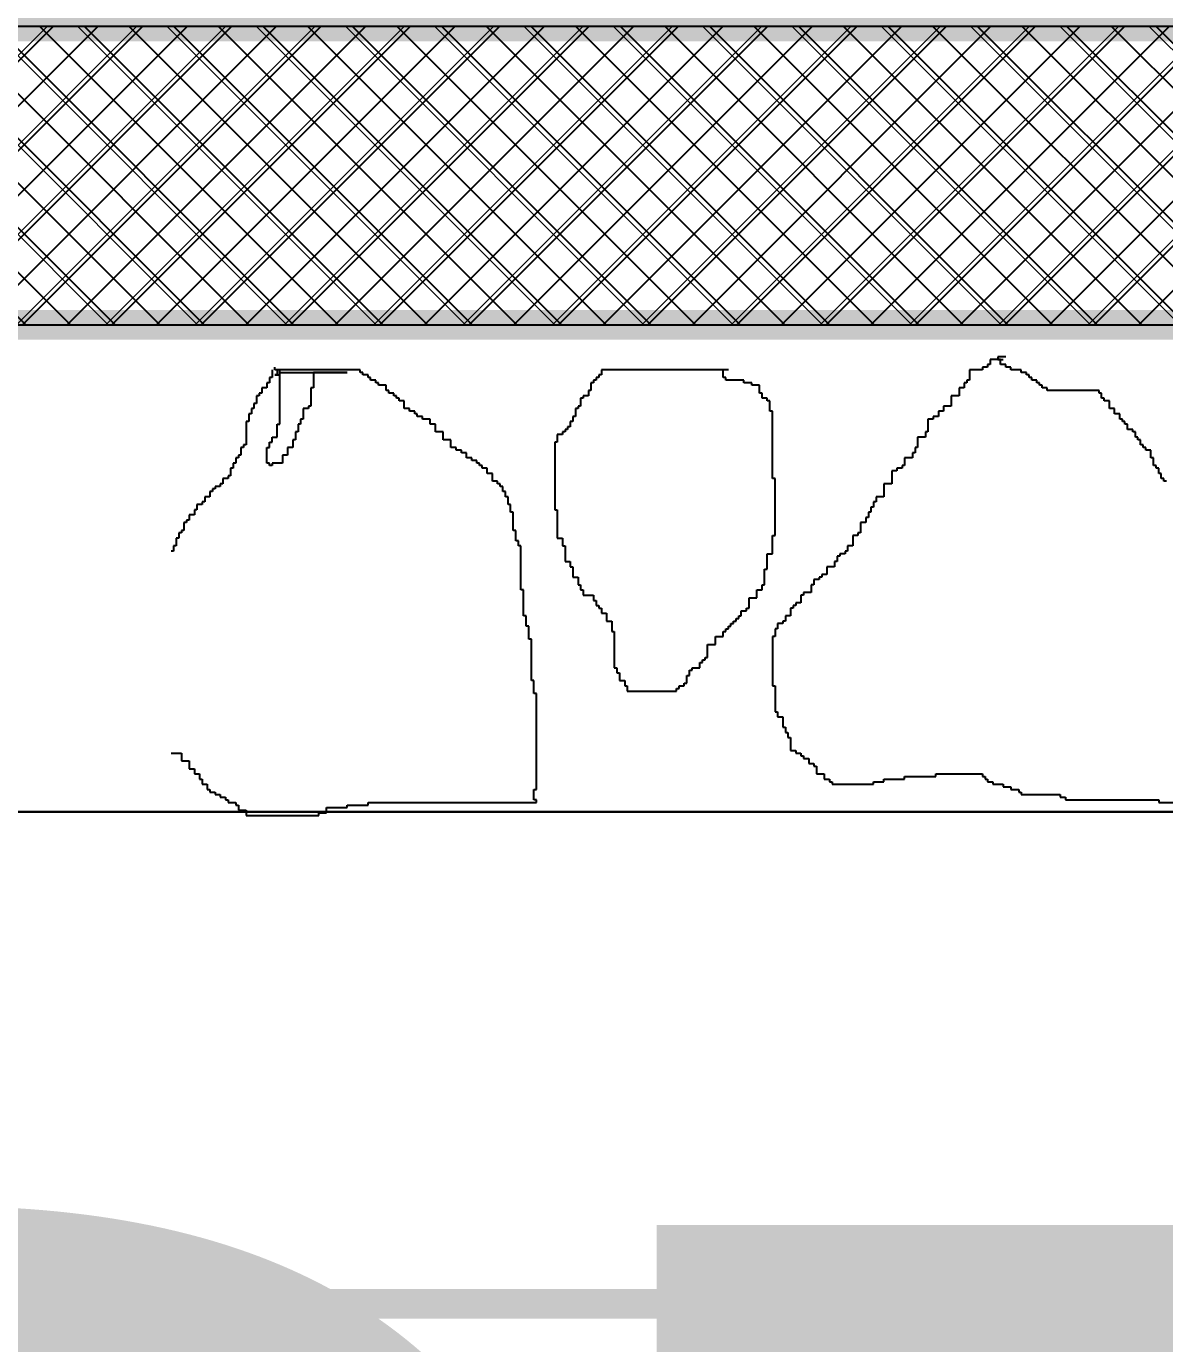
# Model space of a CAD drawing. Extents: x 250879 to 348495, y -51522 to -9360.
# Drawn here: x 290029.5 to 290144, y -50780.6 to -50648.2 of the extents above; entities that cross this region are included whole.
import ezdxf

# ---------------------------------------------------------------- set-up
doc = ezdxf.new("R2010")
doc.units = 0
doc.layers.add('AXIS', color=1, linetype='CONTINUOUS')
doc.layers.add('WALL', color=7, linetype='CONTINUOUS')
doc.layers.add('VIS', color=8, linetype='CONTINUOUS', lineweight=18)
doc.styles.add('VITA', font='vinet.ttf')

msp = doc.modelspace()

# ---------------------------------------------------------------- hatches: boundary and pattern name
at = {"layer": 'AXIS'}
h = msp.add_hatch(dxfattribs=at)
h.set_pattern_fill('ANSI37', color=256, style=0)
h.set_pattern_definition([(45, (19207.2062, -24231.1652), (-2.24506403, 2.24506403), []), (135, (19207.2062, -24231.1652), (-2.24506403, -2.24506403), [])])
h.paths.add_polyline_path([(289238.58209, -50648.17295), (289238.58209, -50678.17295), (292232.78876, -50678.17295), (292232.78876, -50648.17295)])
at = {"layer": 'VIS', "ltscale": 0.0001}
h = msp.add_hatch(dxfattribs=at)
h.set_pattern_fill('ANSI37', color=256, scale=2, style=0)
h.set_pattern_definition([(45, (-59931.947, -30867.618), (-4.49012806, 4.49012806), []), (135, (-59931.947, -30867.618), (-4.49012806, -4.49012806), [])])
h.paths.add_polyline_path([(289925.61417, -50648.17295), (289863.48237, -50648.17295), (289863.48237, -50653.17295), (289925.61417, -50653.17295)], flags=17)
h.paths.add_polyline_path([(289863.48237, -50648.17295), (289858.48237, -50648.17295), (289858.48237, -50653.17295), (289863.48237, -50653.17295)], flags=17)
h.paths.add_polyline_path([(289858.48237, -50648.17295), (289808.15299, -50648.17295), (289808.15299, -50653.17295), (289858.48237, -50653.17295)])
h.paths.add_polyline_path([(290333.15299, -50678.17295), (290333.15299, -50648.17295), (290008.15299, -50648.17295), (290008.15299, -50678.17295)])
h.paths.add_polyline_path([(289840.34726, -50653.17295), (289840.34726, -50678.17295), (290008.15299, -50678.17295), (290008.15299, -50648.17295), (289925.61417, -50648.17295), (289925.61417, -50653.17295)])

# ---------------------------------------------------------------- linework, layer by layer
at = {"layer": 'WALL', "linetype": 'Continuous'}
for p, q in [((292217.78876, -50648.17295), (289092.2533, -50648.17295)), ((290126.43195, -50682.17677), (290126.17191, -50682.17677)), ((290126.17191, -50682.17677), (290126.17191, -50682.43724)), ((290127.214, -50681.65584), (290126.43195, -50681.65584)), ((290126.43195, -50681.65584), (290126.43195, -50682.17677)), ((290127.99605, -50681.39537), (290127.214, -50681.39537)), ((290127.214, -50681.39537), (290127.214, -50681.65584)), ((290127.475, -50681.65584), (290127.214, -50681.65584)), ((290127.214, -50681.65584), (290127.736, -50681.65584)), ((290127.475, -50682.17677), (290127.475, -50681.65584)), ((290127.99605, -50682.17677), (290127.475, -50682.17677)), ((290127.99605, -50682.43724), (290127.99605, -50682.17677)), ((290054.2157, -50683.47912), (290053.9547, -50683.47912)), ((290053.9547, -50683.47912), (290053.9547, -50684.00006)), ((290054.2157, -50682.69771), (290054.2157, -50683.47912)), ((290054.47575, -50682.69771), (290054.47575, -50682.43724)), ((290054.99775, -50682.69771), (290054.47575, -50682.69771)), ((290054.73675, -50683.21865), (290054.47575, -50683.21865)), ((290054.47575, -50683.21865), (290054.99775, -50683.21865)), ((290063.07925, -50682.69771), (290054.73675, -50682.69771)), ((290054.73675, -50682.69771), (290054.73675, -50683.21865)), ((290054.99775, -50688.1666), (290054.99775, -50682.69771)), ((290054.99775, -50683.21865), (290054.99775, -50682.95818)), ((290054.99775, -50682.95818), (290061.77615, -50682.95818)), ((290061.77615, -50682.95818), (290058.38695, -50682.95818)), ((290058.38695, -50682.95818), (290058.38695, -50684.521)), ((290063.07925, -50682.95818), (290063.07925, -50682.69771)), ((290063.34025, -50682.95818), (290063.07925, -50682.95818)), ((290063.34025, -50683.21865), (290063.34025, -50682.95818)), ((290063.8613, -50683.21865), (290063.34025, -50683.21865)), ((290063.8613, -50683.47912), (290063.8613, -50683.21865)), ((290064.1223, -50683.47912), (290063.8613, -50683.47912)), ((290064.1223, -50683.73959), (290064.1223, -50683.47912)), ((290087.06465, -50683.47912), (290086.80461, -50683.47912)), ((290086.80461, -50683.47912), (290086.80461, -50683.73959)), ((290087.32565, -50683.21865), (290087.06465, -50683.21865)), ((290087.06465, -50683.21865), (290087.06465, -50683.47912)), ((290100.1004, -50682.69771), (290087.32565, -50682.69771)), ((290087.32565, -50682.69771), (290087.32565, -50683.21865)), ((290099.57936, -50683.47912), (290099.57936, -50682.69771)), ((290099.8394, -50683.47912), (290099.57936, -50683.47912)), ((290099.8394, -50683.73959), (290099.8394, -50683.47912)), ((290125.6499, -50682.69771), (290124.3468, -50682.69771)), ((290124.3468, -50682.69771), (290124.3468, -50683.73959)), ((290126.17191, -50682.43724), (290125.6499, -50682.43724)), ((290125.6499, -50682.43724), (290125.6499, -50682.69771)), ((290128.51805, -50682.43724), (290127.99605, -50682.43724)), ((290128.51805, -50682.69771), (290128.51805, -50682.43724)), ((290129.56111, -50682.69771), (290128.51805, -50682.69771)), ((290129.56111, -50682.95818), (290129.56111, -50682.69771)), ((290130.08215, -50682.95818), (290129.56111, -50682.95818)), ((290130.08215, -50683.21865), (290130.08215, -50682.95818)), ((290130.34316, -50683.21865), (290130.08215, -50683.21865)), ((290130.34316, -50683.47912), (290130.34316, -50683.21865)), ((290130.6032, -50683.47912), (290130.34316, -50683.47912)), ((290130.6032, -50683.73959), (290130.6032, -50683.47912)), ((290053.6937, -50684.521), (290053.17265, -50684.521)), ((290053.17265, -50684.521), (290053.17265, -50685.04145)), ((290053.9547, -50684.00006), (290053.6937, -50684.00006)), ((290053.6937, -50684.00006), (290053.6937, -50684.521)), ((290058.38695, -50684.521), (290058.12595, -50684.521)), ((290058.12595, -50684.521), (290058.12595, -50686.3438)), ((290064.64335, -50683.73959), (290064.1223, -50683.73959)), ((290064.64335, -50684.00006), (290064.64335, -50683.73959)), ((290064.90435, -50684.00006), (290064.64335, -50684.00006)), ((290064.90435, -50684.26053), (290064.90435, -50684.00006)), ((290065.6864, -50684.26053), (290064.90435, -50684.26053)), ((290065.6864, -50684.78098), (290065.6864, -50684.26053)), ((290065.9474, -50684.78098), (290065.6864, -50684.78098)), ((290065.9474, -50685.04145), (290065.9474, -50684.78098)), ((290086.2826, -50684.78098), (290086.0216, -50684.78098)), ((290086.0216, -50684.78098), (290086.0216, -50685.30192)), ((290086.5436, -50684.00006), (290086.2826, -50684.00006)), ((290086.2826, -50684.00006), (290086.2826, -50684.78098)), ((290086.80461, -50683.73959), (290086.5436, -50683.73959)), ((290086.5436, -50683.73959), (290086.5436, -50684.00006)), ((290101.6645, -50683.73959), (290099.8394, -50683.73959)), ((290101.6645, -50684.00006), (290101.6645, -50683.73959)), ((290102.44655, -50684.00006), (290101.6645, -50684.00006)), ((290102.44655, -50684.26053), (290102.44655, -50684.00006)), ((290103.2286, -50684.26053), (290102.44655, -50684.26053)), ((290103.2286, -50685.04145), (290103.2286, -50684.26053)), ((290123.8248, -50684.521), (290123.30375, -50684.521)), ((290123.30375, -50684.521), (290123.30375, -50685.30192)), ((290124.0858, -50684.00006), (290123.8248, -50684.00006)), ((290123.8248, -50684.00006), (290123.8248, -50684.521)), ((290124.3468, -50683.73959), (290124.0858, -50683.73959)), ((290124.0858, -50683.73959), (290124.0858, -50684.00006)), ((290131.1252, -50683.73959), (290130.6032, -50683.73959)), ((290131.1252, -50684.00006), (290131.1252, -50683.73959)), ((290131.38525, -50684.00006), (290131.1252, -50684.00006)), ((290131.38525, -50684.26053), (290131.38525, -50684.00006)), ((290131.64625, -50684.26053), (290131.38525, -50684.26053)), ((290131.64625, -50684.521), (290131.64625, -50684.26053)), ((290132.16826, -50684.521), (290131.64625, -50684.521)), ((290132.16826, -50684.78098), (290132.16826, -50684.521)), ((290137.3816, -50684.78098), (290132.16826, -50684.78098)), ((290137.3816, -50685.04145), (290137.3816, -50684.78098)), ((290052.65065, -50686.08333), (290052.3906, -50686.08333)), ((290052.3906, -50686.08333), (290052.3906, -50686.60427)), ((290052.91165, -50685.30192), (290052.65065, -50685.30192)), ((290052.65065, -50685.30192), (290052.65065, -50686.08333)), ((290053.17265, -50685.04145), (290052.91165, -50685.04145)), ((290052.91165, -50685.04145), (290052.91165, -50685.30192)), ((290066.46845, -50685.04145), (290065.9474, -50685.04145)), ((290066.46845, -50685.30192), (290066.46845, -50685.04145)), ((290066.72945, -50685.30192), (290066.46845, -50685.30192)), ((290066.72945, -50685.56239), (290066.72945, -50685.30192)), ((290066.99045, -50685.56239), (290066.72945, -50685.56239)), ((290066.99045, -50685.82286), (290066.99045, -50685.56239)), ((290067.5115, -50685.82286), (290066.99045, -50685.82286)), ((290067.5115, -50686.60427), (290067.5115, -50685.82286)), ((290085.50055, -50685.56239), (290085.23955, -50685.56239)), ((290085.23955, -50685.56239), (290085.23955, -50686.3438)), ((290086.0216, -50685.30192), (290085.50055, -50685.30192)), ((290085.50055, -50685.30192), (290085.50055, -50685.56239)), ((290103.4896, -50685.04145), (290103.2286, -50685.04145)), ((290103.4896, -50685.56239), (290103.4896, -50685.04145)), ((290104.01065, -50685.56239), (290103.4896, -50685.56239)), ((290104.01065, -50685.82286), (290104.01065, -50685.56239)), ((290104.27165, -50685.82286), (290104.01065, -50685.82286)), ((290104.27165, -50686.86474), (290104.27165, -50685.82286)), ((290123.30375, -50685.30192), (290122.5217, -50685.30192)), ((290122.5217, -50685.30192), (290122.5217, -50686.3438)), ((290137.6426, -50685.04145), (290137.3816, -50685.04145)), ((290137.6426, -50685.56239), (290137.6426, -50685.04145)), ((290137.9036, -50685.56239), (290137.6426, -50685.56239)), ((290137.9036, -50685.82286), (290137.9036, -50685.56239)), ((290138.42465, -50685.82286), (290137.9036, -50685.82286)), ((290138.42465, -50686.60427), (290138.42465, -50685.82286)), ((290052.1296, -50687.12521), (290051.8686, -50687.12521)), ((290051.8686, -50687.12521), (290051.8686, -50687.90662)), ((290052.3906, -50686.60427), (290052.1296, -50686.60427)), ((290052.1296, -50686.60427), (290052.1296, -50687.12521)), ((290057.86495, -50686.60427), (290057.3439, -50686.60427)), ((290057.3439, -50686.60427), (290057.3439, -50687.64615)), ((290058.12595, -50686.3438), (290057.86495, -50686.3438)), ((290057.86495, -50686.3438), (290057.86495, -50686.60427)), ((290068.03255, -50686.60427), (290067.5115, -50686.60427)), ((290068.03255, -50686.86474), (290068.03255, -50686.60427)), ((290068.55455, -50686.86474), (290068.03255, -50686.86474)), ((290068.55455, -50687.12521), (290068.55455, -50686.86474)), ((290068.81556, -50687.12521), (290068.55455, -50687.12521)), ((290068.81556, -50687.38568), (290068.81556, -50687.12521)), ((290069.3366, -50687.38568), (290068.81556, -50687.38568)), ((290069.3366, -50687.64615), (290069.3366, -50687.38568)), ((290084.7185, -50687.38568), (290084.4575, -50687.38568)), ((290084.4575, -50687.38568), (290084.4575, -50687.90662)), ((290084.9795, -50686.60427), (290084.7185, -50686.60427)), ((290084.7185, -50686.60427), (290084.7185, -50687.38568)), ((290085.23955, -50686.3438), (290084.9795, -50686.3438)), ((290084.9795, -50686.3438), (290084.9795, -50686.60427)), ((290104.53265, -50686.86474), (290104.27165, -50686.86474)), ((290104.53265, -50693.63598), (290104.53265, -50686.86474)), ((290121.21765, -50687.38568), (290120.6966, -50687.38568)), ((290120.6966, -50687.38568), (290120.6966, -50687.64615)), ((290121.73965, -50686.86474), (290121.21765, -50686.86474)), ((290121.21765, -50686.86474), (290121.21765, -50687.38568)), ((290122.5217, -50686.3438), (290121.73965, -50686.3438)), ((290121.73965, -50686.3438), (290121.73965, -50686.86474)), ((290138.94666, -50686.60427), (290138.42465, -50686.60427)), ((290138.94666, -50687.12521), (290138.94666, -50686.60427)), ((290139.4677, -50687.12521), (290138.94666, -50687.12521)), ((290139.4677, -50687.64615), (290139.4677, -50687.12521)), ((290051.8686, -50687.90662), (290051.60855, -50687.90662)), ((290051.60855, -50687.90662), (290051.60855, -50690.25036)), ((290054.73675, -50689.46895), (290054.73675, -50688.1666)), ((290054.73675, -50688.1666), (290054.99775, -50688.1666)), ((290057.0829, -50688.1666), (290056.82285, -50688.1666)), ((290056.82285, -50688.1666), (290056.82285, -50688.94801)), ((290057.3439, -50687.64615), (290057.0829, -50687.64615)), ((290057.0829, -50687.64615), (290057.0829, -50688.1666)), ((290070.11865, -50687.64615), (290069.3366, -50687.64615)), ((290070.11865, -50688.1666), (290070.11865, -50687.64615)), ((290070.6397, -50688.1666), (290070.11865, -50688.1666)), ((290070.6397, -50688.94801), (290070.6397, -50688.1666)), ((290083.93645, -50688.68754), (290083.67545, -50688.68754)), ((290083.67545, -50688.68754), (290083.67545, -50688.94801)), ((290084.19746, -50688.42707), (290083.93645, -50688.42707)), ((290083.93645, -50688.42707), (290083.93645, -50688.68754)), ((290084.4575, -50687.90662), (290084.19746, -50687.90662)), ((290084.19746, -50687.90662), (290084.19746, -50688.42707)), ((290120.6966, -50687.64615), (290120.17556, -50687.64615)), ((290120.17556, -50687.64615), (290120.17556, -50688.94801)), ((290139.7287, -50687.64615), (290139.4677, -50687.64615)), ((290139.7287, -50687.90662), (290139.7287, -50687.64615)), ((290139.98875, -50687.90662), (290139.7287, -50687.90662)), ((290139.98875, -50688.1666), (290139.98875, -50687.90662)), ((290140.24975, -50688.1666), (290139.98875, -50688.1666)), ((290140.24975, -50688.68754), (290140.24975, -50688.1666)), ((290140.7708, -50688.68754), (290140.24975, -50688.68754)), ((290140.7708, -50688.94801), (290140.7708, -50688.68754)), ((290053.9547, -50690.51083), (290053.9547, -50689.98989)), ((290053.9547, -50689.98989), (290054.2157, -50689.98989)), ((290054.2157, -50689.98989), (290054.2157, -50689.46895)), ((290054.2157, -50689.46895), (290054.73675, -50689.46895)), ((290056.56185, -50689.72942), (290056.30085, -50689.72942)), ((290056.30085, -50689.72942), (290056.30085, -50690.51083)), ((290056.82285, -50688.94801), (290056.56185, -50688.94801)), ((290056.56185, -50688.94801), (290056.56185, -50689.72942)), ((290071.42175, -50688.94801), (290070.6397, -50688.94801)), ((290071.42175, -50689.72942), (290071.42175, -50688.94801)), ((290072.20475, -50689.72942), (290071.42175, -50689.72942)), ((290072.20475, -50690.51083), (290072.20475, -50689.72942)), ((290082.8934, -50689.98989), (290082.6324, -50689.98989)), ((290082.6324, -50689.98989), (290082.6324, -50696.76113)), ((290083.41445, -50689.20848), (290082.8934, -50689.20848)), ((290082.8934, -50689.20848), (290082.8934, -50689.98989)), ((290083.67545, -50688.94801), (290083.41445, -50688.94801)), ((290083.41445, -50688.94801), (290083.41445, -50689.20848)), ((290119.91455, -50689.46895), (290119.1325, -50689.46895)), ((290119.1325, -50689.46895), (290119.1325, -50690.51083)), ((290120.17556, -50688.94801), (290119.91455, -50688.94801)), ((290119.91455, -50688.94801), (290119.91455, -50689.46895)), ((290141.0318, -50688.94801), (290140.7708, -50688.94801)), ((290141.0318, -50689.46895), (290141.0318, -50688.94801)), ((290141.2928, -50689.46895), (290141.0318, -50689.46895)), ((290141.2928, -50689.72942), (290141.2928, -50689.46895)), ((290141.55381, -50689.72942), (290141.2928, -50689.72942)), ((290141.55381, -50690.25036), (290141.55381, -50689.72942)), ((290050.8265, -50691.55222), (290050.5655, -50691.55222)), ((290050.5655, -50691.55222), (290050.5655, -50692.07316)), ((290051.08655, -50691.29224), (290050.8265, -50691.29224)), ((290050.8265, -50691.29224), (290050.8265, -50691.55222)), ((290051.34755, -50690.51083), (290051.08655, -50690.51083)), ((290051.08655, -50690.51083), (290051.08655, -50691.29224)), ((290051.60855, -50690.25036), (290051.34755, -50690.25036)), ((290051.34755, -50690.25036), (290051.34755, -50690.51083)), ((290053.6937, -50692.07316), (290053.6937, -50690.51083)), ((290053.6937, -50690.51083), (290053.9547, -50690.51083)), ((290055.7798, -50691.29224), (290055.2578, -50691.29224)), ((290055.2578, -50691.29224), (290055.2578, -50692.07316)), ((290056.30085, -50690.51083), (290055.7798, -50690.51083)), ((290055.7798, -50690.51083), (290055.7798, -50691.29224)), ((290072.7258, -50690.51083), (290072.20475, -50690.51083)), ((290072.7258, -50690.7713), (290072.7258, -50690.51083)), ((290073.24685, -50690.7713), (290072.7258, -50690.7713)), ((290073.24685, -50691.03177), (290073.24685, -50690.7713)), ((290073.76885, -50691.03177), (290073.24685, -50691.03177)), ((290073.76885, -50691.55222), (290073.76885, -50691.03177)), ((290074.2899, -50691.55222), (290073.76885, -50691.55222)), ((290074.2899, -50691.81269), (290074.2899, -50691.55222)), ((290118.6105, -50691.55222), (290117.82845, -50691.55222)), ((290117.82845, -50691.55222), (290117.82845, -50692.33363)), ((290118.8715, -50691.03177), (290118.6105, -50691.03177)), ((290118.6105, -50691.03177), (290118.6105, -50691.55222)), ((290119.1325, -50690.51083), (290118.8715, -50690.51083)), ((290118.8715, -50690.51083), (290118.8715, -50691.03177)), ((290141.81385, -50690.25036), (290141.55381, -50690.25036)), ((290141.81385, -50690.51083), (290141.81385, -50690.25036)), ((290142.07485, -50690.51083), (290141.81385, -50690.51083)), ((290142.07485, -50690.7713), (290142.07485, -50690.51083)), ((290142.5959, -50690.7713), (290142.07485, -50690.7713)), ((290142.5959, -50691.55222), (290142.5959, -50690.7713)), ((290142.8569, -50691.55222), (290142.5959, -50691.55222)), ((290142.8569, -50692.33363), (290142.8569, -50691.55222)), ((290050.3045, -50692.5941), (290050.0435, -50692.5941)), ((290050.0435, -50692.5941), (290050.0435, -50693.37551)), ((290050.5655, -50692.07316), (290050.3045, -50692.07316)), ((290050.3045, -50692.07316), (290050.3045, -50692.5941)), ((290053.9547, -50692.07316), (290053.6937, -50692.07316)), ((290053.9547, -50692.33363), (290053.9547, -50692.07316)), ((290054.2157, -50692.33363), (290053.9547, -50692.33363)), ((290055.2578, -50692.07316), (290054.2157, -50692.07316)), ((290054.2157, -50692.07316), (290054.2157, -50692.33363)), ((290074.81191, -50691.81269), (290074.2899, -50691.81269)), ((290074.81191, -50692.07316), (290074.81191, -50691.81269)), ((290075.07195, -50692.07316), (290074.81191, -50692.07316)), ((290075.07195, -50692.33363), (290075.07195, -50692.07316)), ((290075.33295, -50692.33363), (290075.07195, -50692.33363)), ((290075.33295, -50692.5941), (290075.33295, -50692.33363)), ((290075.854, -50692.5941), (290075.33295, -50692.5941)), ((290075.854, -50693.11504), (290075.854, -50692.5941)), ((290117.0464, -50692.85457), (290116.52535, -50692.85457)), ((290116.52535, -50692.85457), (290116.52535, -50694.15692)), ((290117.56841, -50692.5941), (290117.0464, -50692.5941)), ((290117.0464, -50692.5941), (290117.0464, -50692.85457)), ((290117.82845, -50692.33363), (290117.56841, -50692.33363)), ((290117.56841, -50692.33363), (290117.56841, -50692.5941)), ((290143.1179, -50692.33363), (290142.8569, -50692.33363)), ((290143.1179, -50692.5941), (290143.1179, -50692.33363)), ((290143.37795, -50692.5941), (290143.1179, -50692.5941)), ((290143.37795, -50693.11504), (290143.37795, -50692.5941)), ((290049.26145, -50694.15692), (290049.0014, -50694.15692)), ((290049.0014, -50694.15692), (290049.0014, -50694.41738)), ((290049.78345, -50693.63598), (290049.26145, -50693.63598)), ((290049.26145, -50693.63598), (290049.26145, -50694.15692)), ((290050.0435, -50693.37551), (290049.78345, -50693.37551)), ((290049.78345, -50693.37551), (290049.78345, -50693.63598)), ((290076.376, -50693.11504), (290075.854, -50693.11504)), ((290076.376, -50693.89645), (290076.376, -50693.11504)), ((290076.89705, -50693.89645), (290076.376, -50693.89645)), ((290076.89705, -50694.15692), (290076.89705, -50693.89645)), ((290077.15805, -50694.15692), (290076.89705, -50694.15692)), ((290077.15805, -50694.41738), (290077.15805, -50694.15692)), ((290104.7927, -50693.63598), (290104.53265, -50693.63598)), ((290104.7927, -50699.36533), (290104.7927, -50693.63598)), ((290116.52535, -50694.15692), (290115.7433, -50694.15692)), ((290115.7433, -50694.15692), (290115.7433, -50695.45878)), ((290143.63895, -50693.11504), (290143.37795, -50693.11504)), ((290143.63895, -50693.63598), (290143.63895, -50693.11504)), ((290143.89995, -50693.63598), (290143.63895, -50693.63598)), ((290143.89995, -50693.89645), (290143.89995, -50693.63598)), ((290144.16096, -50693.89645), (290143.89995, -50693.89645)), ((290047.95835, -50695.45878), (290047.43635, -50695.45878)), ((290047.43635, -50695.45878), (290047.43635, -50695.97972)), ((290048.21935, -50694.93784), (290047.95835, -50694.93784)), ((290047.95835, -50694.93784), (290047.95835, -50695.45878)), ((290048.4794, -50694.67785), (290048.21935, -50694.67785)), ((290048.21935, -50694.67785), (290048.21935, -50694.93784)), ((290049.0014, -50694.41738), (290048.4794, -50694.41738)), ((290048.4794, -50694.41738), (290048.4794, -50694.67785)), ((290077.4181, -50694.41738), (290077.15805, -50694.41738)), ((290077.4181, -50694.93784), (290077.4181, -50694.41738)), ((290077.6791, -50694.93784), (290077.4181, -50694.93784)), ((290077.6791, -50695.45878), (290077.6791, -50694.93784)), ((290077.9401, -50695.45878), (290077.6791, -50695.45878)), ((290077.9401, -50696.24019), (290077.9401, -50695.45878)), ((290115.7433, -50695.45878), (290114.96126, -50695.45878)), ((290114.96126, -50695.45878), (290114.96126, -50695.97972)), ((290046.6543, -50696.76113), (290046.39425, -50696.76113)), ((290046.39425, -50696.76113), (290046.39425, -50697.28206)), ((290047.1763, -50696.24019), (290046.6543, -50696.24019)), ((290046.6543, -50696.24019), (290046.6543, -50696.76113)), ((290047.43635, -50695.97972), (290047.1763, -50695.97972)), ((290047.1763, -50695.97972), (290047.1763, -50696.24019)), ((290078.2011, -50696.24019), (290077.9401, -50696.24019)), ((290078.2011, -50697.02159), (290078.2011, -50696.24019)), ((290082.6324, -50696.76113), (290082.8934, -50696.76113)), ((290082.8934, -50696.76113), (290082.8934, -50699.6258)), ((290114.70025, -50696.50066), (290114.43925, -50696.50066)), ((290114.43925, -50696.50066), (290114.43925, -50697.02159)), ((290114.96126, -50695.97972), (290114.70025, -50695.97972)), ((290114.70025, -50695.97972), (290114.70025, -50696.50066)), ((290045.6122, -50698.06299), (290045.3512, -50698.06299)), ((290045.3512, -50698.06299), (290045.3512, -50698.8444)), ((290045.87225, -50697.803), (290045.6122, -50697.803)), ((290045.6122, -50697.803), (290045.6122, -50698.06299)), ((290046.39425, -50697.28206), (290045.87225, -50697.28206)), ((290045.87225, -50697.28206), (290045.87225, -50697.803)), ((290078.46115, -50697.02159), (290078.2011, -50697.02159)), ((290078.46115, -50698.8444), (290078.46115, -50697.02159)), ((290113.9182, -50698.06299), (290113.3962, -50698.06299)), ((290113.3962, -50698.06299), (290113.3962, -50699.10487)), ((290114.17921, -50697.54253), (290113.9182, -50697.54253)), ((290113.9182, -50697.54253), (290113.9182, -50698.06299)), ((290114.43925, -50697.02159), (290114.17921, -50697.02159)), ((290114.17921, -50697.02159), (290114.17921, -50697.54253)), ((290045.0902, -50699.10487), (290044.83015, -50699.10487)), ((290044.83015, -50699.10487), (290044.83015, -50699.6258)), ((290045.3512, -50698.8444), (290045.0902, -50698.8444)), ((290045.0902, -50698.8444), (290045.0902, -50699.10487)), ((290078.72215, -50698.8444), (290078.46115, -50698.8444)), ((290078.72215, -50699.88627), (290078.72215, -50698.8444)), ((290104.53265, -50701.18862), (290104.53265, -50699.36533)), ((290104.53265, -50699.36533), (290104.7927, -50699.36533)), ((290113.13615, -50699.36533), (290112.61415, -50699.36533)), ((290112.61415, -50699.36533), (290112.61415, -50700.40721)), ((290113.3962, -50699.10487), (290113.13615, -50699.10487)), ((290113.13615, -50699.10487), (290113.13615, -50699.36533)), ((290044.56915, -50700.40721), (290044.30815, -50700.40721)), ((290044.30815, -50700.40721), (290044.30815, -50700.92815)), ((290044.83015, -50699.6258), (290044.56915, -50699.6258)), ((290044.56915, -50699.6258), (290044.56915, -50700.40721)), ((290078.98315, -50699.88627), (290078.72215, -50699.88627)), ((290078.98315, -50700.40721), (290078.98315, -50699.88627)), ((290079.2432, -50700.40721), (290078.98315, -50700.40721)), ((290079.2432, -50704.83422), (290079.2432, -50700.40721)), ((290082.8934, -50699.6258), (290083.41445, -50699.6258)), ((290083.41445, -50699.6258), (290083.41445, -50700.40721)), ((290083.41445, -50700.40721), (290083.67545, -50700.40721)), ((290083.67545, -50700.40721), (290083.67545, -50701.96954)), ((290112.61415, -50700.40721), (290112.0931, -50700.40721)), ((290112.0931, -50700.40721), (290112.0931, -50700.92815)), ((290044.30815, -50700.92815), (290044.04715, -50700.92815)), ((290083.67545, -50701.96954), (290084.19746, -50701.96954)), ((290084.19746, -50701.96954), (290084.19746, -50702.49048)), ((290104.01065, -50702.75095), (290104.01065, -50701.18862)), ((290104.01065, -50701.18862), (290104.53265, -50701.18862)), ((290111.05005, -50701.96954), (290110.78905, -50701.96954)), ((290110.78905, -50701.96954), (290110.78905, -50702.49048)), ((290111.31105, -50701.44861), (290111.05005, -50701.44861)), ((290111.05005, -50701.44861), (290111.05005, -50701.96954)), ((290111.8321, -50701.18862), (290111.31105, -50701.18862)), ((290111.31105, -50701.18862), (290111.31105, -50701.44861)), ((290112.0931, -50700.92815), (290111.8321, -50700.92815)), ((290111.8321, -50700.92815), (290111.8321, -50701.18862)), ((290084.19746, -50702.49048), (290084.4575, -50702.49048)), ((290084.4575, -50702.49048), (290084.4575, -50703.53236)), ((290103.7506, -50704.31377), (290103.7506, -50702.75095)), ((290103.7506, -50702.75095), (290104.01065, -50702.75095)), ((290110.007, -50703.27189), (290109.48595, -50703.27189)), ((290109.48595, -50703.27189), (290109.48595, -50703.53236)), ((290110.78905, -50702.49048), (290110.007, -50702.49048)), ((290110.007, -50702.49048), (290110.007, -50703.27189)), ((290084.4575, -50703.53236), (290084.9795, -50703.53236)), ((290084.9795, -50703.53236), (290084.9795, -50704.31377)), ((290084.9795, -50704.31377), (290085.23955, -50704.31377)), ((290085.23955, -50704.31377), (290085.23955, -50704.83422)), ((290103.4896, -50704.83422), (290103.4896, -50704.31377)), ((290103.4896, -50704.31377), (290103.7506, -50704.31377)), ((290108.7039, -50704.31377), (290108.4429, -50704.31377)), ((290108.4429, -50704.31377), (290108.4429, -50705.09469)), ((290109.22495, -50703.79283), (290108.7039, -50703.79283)), ((290108.7039, -50703.79283), (290108.7039, -50704.31377)), ((290109.48595, -50703.53236), (290109.22495, -50703.53236)), ((290109.22495, -50703.53236), (290109.22495, -50703.79283)), ((290079.5042, -50704.83422), (290079.2432, -50704.83422)), ((290079.5042, -50707.43892), (290079.5042, -50704.83422)), ((290085.23955, -50704.83422), (290085.50055, -50704.83422)), ((290085.50055, -50704.83422), (290085.50055, -50705.35516)), ((290085.50055, -50705.35516), (290086.5436, -50705.35516)), ((290086.5436, -50705.35516), (290086.5436, -50705.8761)), ((290086.5436, -50705.8761), (290086.80461, -50705.8761)), ((290086.80461, -50705.8761), (290086.80461, -50706.39704)), ((290102.18651, -50706.65751), (290102.18651, -50705.61563)), ((290102.18651, -50705.61563), (290102.96855, -50705.61563)), ((290102.96855, -50705.61563), (290102.96855, -50704.83422)), ((290102.96855, -50704.83422), (290103.4896, -50704.83422)), ((290107.66085, -50705.35516), (290107.39985, -50705.35516)), ((290107.39985, -50705.35516), (290107.39985, -50706.13657)), ((290108.4429, -50705.09469), (290107.66085, -50705.09469)), ((290107.66085, -50705.09469), (290107.66085, -50705.35516)), ((290079.7652, -50707.43892), (290079.5042, -50707.43892)), ((290079.7652, -50708.48031), (290079.7652, -50707.43892)), ((290086.80461, -50706.39704), (290087.06465, -50706.39704)), ((290087.06465, -50706.39704), (290087.06465, -50706.65751)), ((290087.06465, -50706.65751), (290087.32565, -50706.65751)), ((290087.32565, -50706.65751), (290087.32565, -50707.17845)), ((290087.32565, -50707.17845), (290087.8467, -50707.17845)), ((290087.8467, -50707.17845), (290087.8467, -50707.95986)), ((290101.14345, -50707.69939), (290101.14345, -50707.43892)), ((290101.14345, -50707.43892), (290101.4035, -50707.43892)), ((290101.4035, -50707.43892), (290101.4035, -50706.91798)), ((290101.4035, -50706.91798), (290101.9255, -50706.91798)), ((290101.9255, -50706.91798), (290101.9255, -50706.65751)), ((290101.9255, -50706.65751), (290102.18651, -50706.65751)), ((290106.35775, -50707.43892), (290105.83575, -50707.43892)), ((290105.83575, -50707.43892), (290105.83575, -50707.95986)), ((290106.6178, -50706.65751), (290106.35775, -50706.65751)), ((290106.35775, -50706.65751), (290106.35775, -50707.43892)), ((290106.8788, -50706.39704), (290106.6178, -50706.39704)), ((290106.6178, -50706.39704), (290106.6178, -50706.65751)), ((290107.39985, -50706.13657), (290106.8788, -50706.13657)), ((290106.8788, -50706.13657), (290106.8788, -50706.39704)), ((290080.02525, -50708.48031), (290079.7652, -50708.48031)), ((290080.02525, -50709.78266), (290080.02525, -50708.48031)), ((290087.8467, -50707.95986), (290088.3687, -50707.95986)), ((290088.3687, -50707.95986), (290088.3687, -50709.00125)), ((290099.8394, -50709.00125), (290099.8394, -50708.74078)), ((290099.8394, -50708.74078), (290100.1004, -50708.74078)), ((290100.1004, -50708.74078), (290100.1004, -50708.48031)), ((290100.1004, -50708.48031), (290100.3614, -50708.48031)), ((290100.3614, -50708.48031), (290100.3614, -50708.21984)), ((290100.3614, -50708.21984), (290100.62145, -50708.21984)), ((290100.62145, -50708.21984), (290100.62145, -50707.95986)), ((290100.62145, -50707.95986), (290100.88245, -50707.95986)), ((290100.88245, -50707.95986), (290100.88245, -50707.69939)), ((290100.88245, -50707.69939), (290101.14345, -50707.69939)), ((290105.0537, -50708.74078), (290104.7927, -50708.74078)), ((290104.7927, -50708.74078), (290104.7927, -50709.52219)), ((290105.57571, -50708.21984), (290105.0537, -50708.21984)), ((290105.0537, -50708.21984), (290105.0537, -50708.74078)), ((290105.83575, -50707.95986), (290105.57571, -50707.95986)), ((290105.57571, -50707.95986), (290105.57571, -50708.21984)), ((290080.28625, -50709.78266), (290080.02525, -50709.78266)), ((290080.28625, -50713.94969), (290080.28625, -50709.78266)), ((290088.3687, -50709.00125), (290088.62875, -50709.00125)), ((290088.62875, -50709.00125), (290088.62875, -50712.64734)), ((290098.79731, -50710.3036), (290098.79731, -50709.52219)), ((290098.79731, -50709.52219), (290099.57936, -50709.52219)), ((290099.57936, -50709.52219), (290099.57936, -50709.00125)), ((290099.57936, -50709.00125), (290099.8394, -50709.00125)), ((290104.7927, -50709.52219), (290104.53265, -50709.52219)), ((290104.53265, -50709.52219), (290104.53265, -50714.47062)), ((290098.0143, -50711.60546), (290098.0143, -50710.3036)), ((290098.0143, -50710.3036), (290098.79731, -50710.3036)), ((290088.62875, -50712.64734), (290088.88975, -50712.64734)), ((290088.88975, -50712.64734), (290088.88975, -50713.16828)), ((290096.4502, -50712.90781), (290096.4502, -50712.64734)), ((290096.4502, -50712.64734), (290097.23225, -50712.64734)), ((290097.23225, -50712.64734), (290097.23225, -50712.1264)), ((290097.23225, -50712.1264), (290097.49325, -50712.1264)), ((290097.49325, -50712.1264), (290097.49325, -50711.86593)), ((290097.49325, -50711.86593), (290097.75425, -50711.86593)), ((290097.75425, -50711.86593), (290097.75425, -50711.60546)), ((290097.75425, -50711.60546), (290098.0143, -50711.60546)), ((290080.54725, -50713.94969), (290080.28625, -50713.94969)), ((290080.54725, -50715.25155), (290080.54725, -50713.94969)), ((290088.88975, -50713.16828), (290089.15075, -50713.16828)), ((290089.15075, -50713.16828), (290089.15075, -50713.94969)), ((290089.15075, -50713.94969), (290089.6718, -50713.94969)), ((290089.6718, -50713.94969), (290089.6718, -50714.47062)), ((290095.92915, -50714.21015), (290095.92915, -50713.42875)), ((290095.92915, -50713.42875), (290096.19016, -50713.42875)), ((290096.19016, -50713.42875), (290096.19016, -50712.90781)), ((290096.19016, -50712.90781), (290096.4502, -50712.90781)), ((290080.80826, -50715.25155), (290080.54725, -50715.25155)), ((290080.80826, -50724.88746), (290080.80826, -50715.25155)), ((290089.6718, -50714.47062), (290089.9328, -50714.47062)), ((290089.9328, -50714.47062), (290089.9328, -50714.99108)), ((290089.9328, -50714.99108), (290094.8861, -50714.99108)), ((290094.8861, -50714.99108), (290094.8861, -50714.73109)), ((290094.8861, -50714.73109), (290095.1471, -50714.73109)), ((290095.1471, -50714.73109), (290095.1471, -50714.47062)), ((290095.1471, -50714.47062), (290095.66815, -50714.47062)), ((290095.66815, -50714.47062), (290095.66815, -50714.21015)), ((290095.66815, -50714.21015), (290095.92915, -50714.21015)), ((290104.53265, -50714.47062), (290104.7927, -50714.47062)), ((290104.7927, -50714.47062), (290104.7927, -50717.07483)), ((290104.7927, -50717.07483), (290105.0537, -50717.07483)), ((290105.0537, -50717.07483), (290105.0537, -50717.59577)), ((290105.0537, -50717.59577), (290105.57571, -50717.59577)), ((290105.57571, -50717.59577), (290105.57571, -50718.63717)), ((290105.57571, -50718.63717), (290105.83575, -50718.63717)), ((290105.83575, -50718.63717), (290105.83575, -50719.1581)), ((290105.83575, -50719.1581), (290106.09675, -50719.1581)), ((290106.09675, -50719.1581), (290106.09675, -50719.67904)), ((290106.09675, -50719.67904), (290106.35775, -50719.67904)), ((290106.35775, -50719.67904), (290106.35775, -50720.98139)), ((290044.04715, -50721.24186), (290045.0902, -50721.24186)), ((290045.0902, -50721.24186), (290045.0902, -50722.02278)), ((290106.35775, -50720.98139), (290106.8788, -50720.98139)), ((290106.8788, -50720.98139), (290106.8788, -50721.24186)), ((290106.8788, -50721.24186), (290107.39985, -50721.24186)), ((290107.39985, -50721.24186), (290107.39985, -50721.50184)), ((290107.39985, -50721.50184), (290107.66085, -50721.50184)), ((290107.66085, -50721.50184), (290107.66085, -50721.76231)), ((290107.66085, -50721.76231), (290108.18286, -50721.76231)), ((290108.18286, -50721.76231), (290108.18286, -50722.28325)), ((290045.0902, -50722.02278), (290045.87225, -50722.02278)), ((290045.87225, -50722.02278), (290045.87225, -50722.80419)), ((290045.87225, -50722.80419), (290046.39425, -50722.80419)), ((290046.39425, -50722.80419), (290046.39425, -50723.32513)), ((290046.39425, -50723.32513), (290046.9153, -50723.32513)), ((290046.9153, -50723.32513), (290046.9153, -50723.84607)), ((290108.18286, -50722.28325), (290108.7039, -50722.28325)), ((290108.7039, -50722.28325), (290108.7039, -50722.54372)), ((290108.7039, -50722.54372), (290108.9649, -50722.54372)), ((290108.9649, -50722.54372), (290108.9649, -50723.32513)), ((290108.9649, -50723.32513), (290109.74695, -50723.32513)), ((290109.74695, -50723.32513), (290109.74695, -50723.84607)), ((290120.95761, -50723.5856), (290120.95761, -50723.32513)), ((290120.95761, -50723.32513), (290125.6499, -50723.32513)), ((290125.6499, -50723.32513), (290125.6499, -50723.5856)), ((290046.9153, -50723.84607), (290047.1763, -50723.84607)), ((290047.1763, -50723.84607), (290047.1763, -50724.36701)), ((290047.1763, -50724.36701), (290047.69735, -50724.36701)), ((290047.69735, -50724.36701), (290047.69735, -50724.88746)), ((290109.74695, -50723.84607), (290110.268, -50723.84607)), ((290110.268, -50723.84607), (290110.268, -50724.10654)), ((290110.268, -50724.10654), (290110.529, -50724.10654)), ((290110.529, -50724.10654), (290110.529, -50724.36701)), ((290110.529, -50724.36701), (290114.70025, -50724.36701)), ((290114.70025, -50724.36701), (290114.70025, -50724.10654)), ((290114.70025, -50724.10654), (290115.7433, -50724.10654)), ((290115.7433, -50724.10654), (290115.7433, -50723.84607)), ((290115.7433, -50723.84607), (290117.82845, -50723.84607)), ((290117.82845, -50723.84607), (290117.82845, -50723.5856)), ((290117.82845, -50723.5856), (290120.95761, -50723.5856)), ((290125.6499, -50723.5856), (290125.9109, -50723.5856)), ((290125.9109, -50723.5856), (290125.9109, -50723.84607)), ((290125.9109, -50723.84607), (290126.17191, -50723.84607)), ((290126.17191, -50723.84607), (290126.17191, -50724.10654)), ((290126.17191, -50724.10654), (290126.69295, -50724.10654)), ((290126.69295, -50724.10654), (290126.69295, -50724.36701)), ((290126.69295, -50724.36701), (290127.736, -50724.36701)), ((290127.736, -50724.36701), (290127.736, -50724.62748)), ((290127.736, -50724.62748), (290128.51805, -50724.62748)), ((290128.51805, -50724.62748), (290128.51805, -50724.88746)), ((290047.69735, -50724.88746), (290047.95835, -50724.88746)), ((290047.95835, -50724.88746), (290047.95835, -50725.14793)), ((290047.95835, -50725.14793), (290048.4794, -50725.14793)), ((290048.4794, -50725.14793), (290048.4794, -50725.4084)), ((290048.4794, -50725.4084), (290049.0014, -50725.4084)), ((290049.0014, -50725.4084), (290049.0014, -50725.66887)), ((290049.0014, -50725.66887), (290049.52245, -50725.66887)), ((290049.52245, -50725.66887), (290049.52245, -50725.92934)), ((290049.52245, -50725.92934), (290049.78345, -50725.92934)), ((290049.78345, -50725.92934), (290049.78345, -50726.18981)), ((290080.54725, -50725.92934), (290080.54725, -50724.88746)), ((290080.54725, -50724.88746), (290080.80826, -50724.88746)), ((290080.80826, -50725.92934), (290080.54725, -50725.92934)), ((290080.80826, -50726.18981), (290080.80826, -50725.92934)), ((290128.51805, -50724.88746), (290129.3001, -50724.88746)), ((290129.3001, -50724.88746), (290129.3001, -50725.14793)), ((290129.3001, -50725.14793), (290129.56111, -50725.14793)), ((290129.56111, -50725.14793), (290129.56111, -50725.4084)), ((290129.56111, -50725.4084), (290133.47135, -50725.4084)), ((290133.47135, -50725.4084), (290133.47135, -50725.66887)), ((290133.47135, -50725.66887), (290133.9924, -50725.66887)), ((290133.9924, -50725.66887), (290133.9924, -50725.92934)), ((290133.9924, -50725.92934), (290143.37795, -50725.92934)), ((290143.37795, -50725.92934), (290143.37795, -50726.18981)), ((289072.54164, -50727.14584), (290778.95092, -50727.14584)), ((290333.15299, -50727.14584), (289780.69181, -50727.14584)), ((290049.78345, -50726.18981), (290050.5655, -50726.18981)), ((290050.5655, -50726.18981), (290050.5655, -50726.45028)), ((290050.5655, -50726.45028), (290050.8265, -50726.45028)), ((290050.8265, -50726.45028), (290050.8265, -50726.97122)), ((290050.8265, -50726.97122), (290051.60855, -50726.97122)), ((290051.60855, -50726.97122), (290051.60855, -50727.49216)), ((290058.908, -50727.49216), (290058.908, -50727.23169)), ((290058.908, -50727.23169), (290059.69005, -50727.23169)), ((290059.69005, -50727.23169), (290059.69005, -50726.71075)), ((290059.69005, -50726.71075), (290061.77615, -50726.71075)), ((290061.77615, -50726.71075), (290061.77615, -50726.45028)), ((290061.77615, -50726.45028), (290063.8613, -50726.45028)), ((290063.8613, -50726.45028), (290063.8613, -50726.18981)), ((290063.8613, -50726.18981), (290080.80826, -50726.18981)), ((290143.37795, -50726.18981), (290144.94301, -50726.18981)), ((290051.60855, -50727.49216), (290058.908, -50727.49216))]:
    msp.add_line(p, q, dxfattribs=at)
at = {"layer": 'WALL', "linetype": 'Continuous', "const_width": 3}
for points in [[(289079.43967, -50092.17295), (289072.2533, -50096.17295), (289072.2533, -50678.17295), (292232.78876, -50678.17295), (292232.78876, -50648.17295)], [(288887.07911, -50108.17295), (289046.01032, -50776.59637), (289936.55055, -50776.59637), (289936.55055, -50776.59637), (290279.7953, -50776.59637), (290279.7953, -50776.59637)], [(289079.43967, -50108.17295), (289072.2533, -50112.17295), (289072.2533, -50678.17295), (292232.78876, -50678.17295), (292232.78876, -50648.17295)], [(292232.78876, -50648.17295), (289072.2533, -50648.17295)], [(292232.78876, -50648.17295), (289072.2533, -50648.17295)], [(289833.99737, -50776.59637), (290508.15299, -50776.59637)], [(290741.25098, -50776.59637), (290067.09536, -50776.59637)]]:
    msp.add_lwpolyline(points, dxfattribs=at)
at = {"layer": 'WALL', "linetype": 'Continuous'}
msp.add_lwpolyline([(289189.34358, -50678.17295), (292232.78876, -50678.17295), (292232.78876, -50648.17295), (289072.2533, -50648.17295)], dxfattribs=at)

# ---------------------------------------------------------------- texts
at = {"layer": 'WALL', "insert": (289669.77916, -50768.66754), "char_height": 128, "attachment_point": 1, "style": 'VITA'}
msp.add_mtext('{\\fArial Black|b0|i0|c0|p34;SECTION A-A}', dxfattribs=at)

doc.saveas('drawing.dxf')
